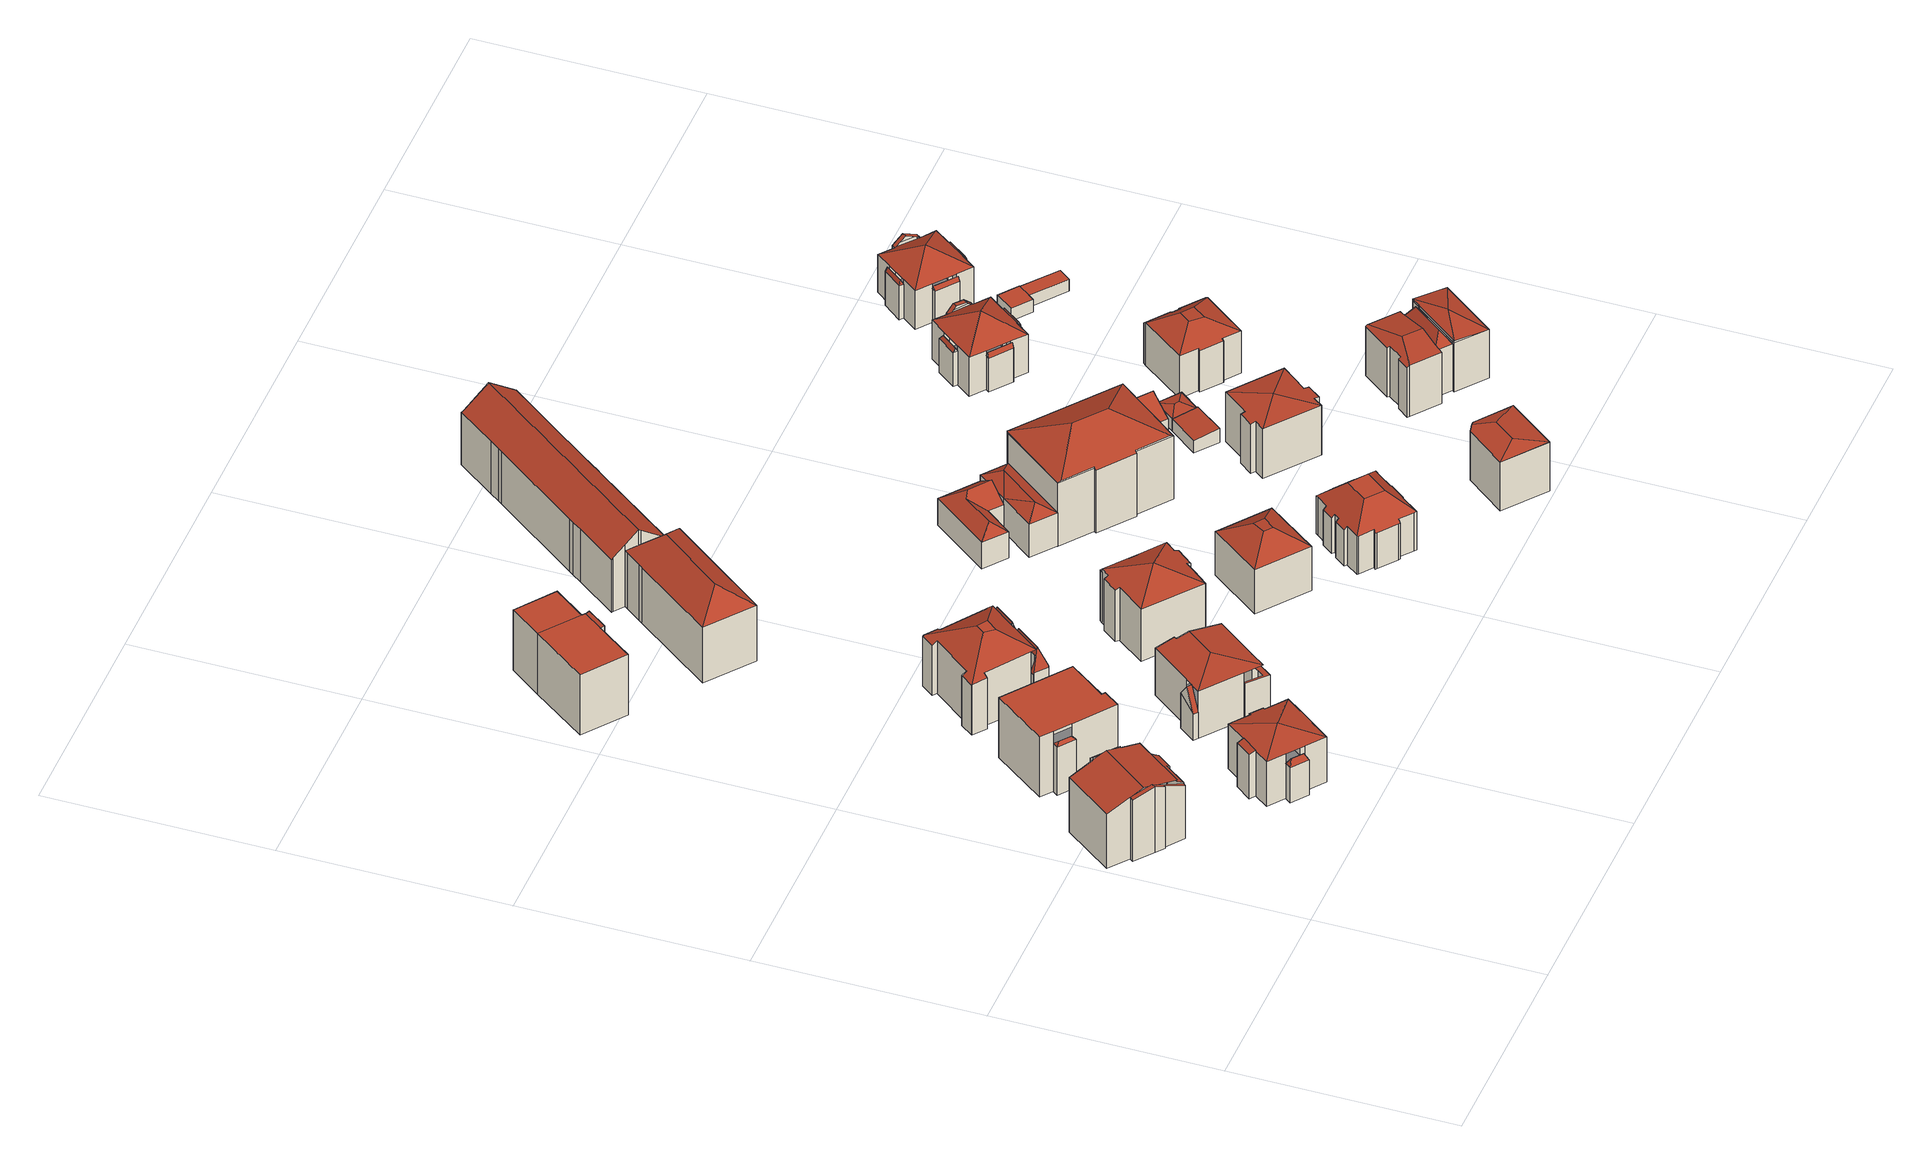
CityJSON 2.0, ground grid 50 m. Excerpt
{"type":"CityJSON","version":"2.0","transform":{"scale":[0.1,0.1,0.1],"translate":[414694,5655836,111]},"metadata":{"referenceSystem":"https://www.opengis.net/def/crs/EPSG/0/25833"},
"CityObjects":{
"building1":{"type":"Building","attributes":{"Gemeindeschluessel":14612000,"Geometrietyp2DReferenz":"3000","function":"31001_9998","roofType":"9999"},"children":["building1-1","building1-2","building1-3","building1-4"]},
"building1-1":{"type":"BuildingPart","attributes":{"Dachtyp_tdc":"tdcGableRoof","Dachneigung":19.05,"QualitaetDacherkennung":30,"Geometrietyp2DReferenz":"3000","measuredHeight":17.04,"roofType":"3100"},"parents":["building1"],"geometry":[{"type":"MultiSurface","lod":"2","boundaries":[[[0,1,2,3]],[[4,5,6,7]],[[5,8,9,6]],[[8,10,11,12,9]],[[13,14,15,16,17]],[[14,0,3,15]],[[18,19,20,21,22,10,8,5,4,23,24]],[[24,25,1,0,14,13,18]],[[3,2,26,7,6,9,12,27,28,29,16,15]]],"semantics":{"surfaces":[{"type":"WallSurface"},{"type":"RoofSurface"},{"type":"GroundSurface"}],"values":[0,0,0,0,0,0,1,1,2]}}]},
"building1-2":{"type":"BuildingPart","attributes":{"Dachtyp_tdc":"tdcPolyFlatRoof","Dachneigung":34.12,"QualitaetDacherkennung":27,"Geometrietyp2DReferenz":"3000","measuredHeight":16.52,"roofType":"2100"},"parents":["building1"],"geometry":[{"type":"MultiSurface","lod":"2","boundaries":[[[30,31,4,7,32]],[[33,2,1]],[[33,34,35,2]],[[34,30,32,35]],[[34,33,25,36,23,31,30]],[[32,7,26,2,35]]],"semantics":{"surfaces":[{"type":"WallSurface"},{"type":"RoofSurface"},{"type":"GroundSurface"}],"values":[0,0,0,0,1,2]}}]},
"building1-3":{"type":"BuildingPart","attributes":{"Dachtyp_tdc":"tdcGableRoof","Dachneigung":23.05,"QualitaetDacherkennung":12,"Geometrietyp2DReferenz":"3000","measuredHeight":16.82,"roofType":"3100"},"parents":["building1"],"geometry":[{"type":"MultiSurface","lod":"2","boundaries":[[[37,38,39,40]],[[38,41,42,39]],[[41,43,44,42]],[[43,45,46,44]],[[45,47,48,46]],[[47,17,16,48]],[[45,43,41,38,37,49,21,50]],[[50,19,51,17,47,45]],[[28,27,40,39,42,44,46,48,16,29]]],"semantics":{"surfaces":[{"type":"WallSurface"},{"type":"RoofSurface"},{"type":"GroundSurface"}],"values":[0,0,0,0,0,0,1,1,2]}}]},
"building1-4":{"type":"BuildingPart","attributes":{"Dachtyp_tdc":"tdcPolyFlatRoof","Dachneigung":31.4,"QualitaetDacherkennung":45,"Geometrietyp2DReferenz":"3000","measuredHeight":14.95,"roofType":"2100"},"parents":["building1"],"geometry":[{"type":"MultiSurface","lod":"2","boundaries":[[[11,52,53,12]],[[52,54,55,53]],[[54,56,57,55]],[[56,58,37,40,57]],[[58,56,54,52,11,59]],[[27,12,53,55,57,40]]],"semantics":{"surfaces":[{"type":"WallSurface"},{"type":"RoofSurface"},{"type":"GroundSurface"}],"values":[0,0,0,0,1,2]}}]},
"building2":{"type":"Building","attributes":{"Gemeindeschluessel":14612000,"Geometrietyp2DReferenz":"3000","function":"31001_9998","roofType":"9999"},"children":["building2-1","building2-2"]},
"building2-1":{"type":"BuildingPart","attributes":{"Dachtyp_tdc":"tdcPolyFlatRoof","Dachneigung":0,"QualitaetDacherkennung":61,"Geometrietyp2DReferenz":"3000","measuredHeight":15.56,"roofType":"1000"},"parents":["building2"],"geometry":[{"type":"MultiSurface","lod":"2","boundaries":[[[60,61,62,63]],[[61,64,65,62]],[[64,66,67,65]],[[66,68,69,67]],[[68,70,71,69]],[[70,72,73,71]],[[72,74,75,76,73]],[[74,72,70,68,66,64,61,60,77]],[[78,63,62,65,67,69,71,73,76]]],"semantics":{"surfaces":[{"type":"WallSurface"},{"type":"RoofSurface"},{"type":"GroundSurface"}],"values":[0,0,0,0,0,0,0,1,2]}}]},
"building2-2":{"type":"BuildingPart","attributes":{"Dachtyp_tdc":"tdcFreeFormRoof","Dachneigung":40.86,"QualitaetDacherkennung":21,"Geometrietyp2DReferenz":"3000","measuredHeight":13.04,"roofType":"5000"},"parents":["building2"],"geometry":[{"type":"MultiSurface","lod":"2","boundaries":[[[79,80,81,82]],[[80,83,63,81]],[[75,79,82,76]],[[83,80,84]],[[80,79,85,84]],[[79,75,85]],[[75,86,83,84,85]],[[82,81,63,78,76]]],"semantics":{"surfaces":[{"type":"WallSurface"},{"type":"RoofSurface"},{"type":"GroundSurface"}],"values":[0,0,0,1,1,1,1,2]}}]},
"building3":{"type":"Building","attributes":{"Gemeindeschluessel":14612000,"Geometrietyp2DReferenz":"3000","function":"31001_9998","roofType":"9999"},"children":["building3-1","building3-2","building3-3","building3-4"]},
"building3-1":{"type":"BuildingPart","attributes":{"Dachtyp_tdc":"tdcPolyFlatRoof","Dachneigung":21.81,"QualitaetDacherkennung":26,"Geometrietyp2DReferenz":"3000","measuredHeight":11.81,"roofType":"2100"},"parents":["building3"],"geometry":[{"type":"MultiSurface","lod":"2","boundaries":[[[87,88,89,90,91]],[[92,93,94,95,96]],[[93,87,91,94]],[[93,92,88,87]],[[91,90,95,94]]],"semantics":{"surfaces":[{"type":"WallSurface"},{"type":"RoofSurface"},{"type":"GroundSurface"}],"values":[0,0,0,1,2]}}]},
"building3-2":{"type":"BuildingPart","attributes":{"Dachtyp_tdc":"tdcFreeFormRoof","Dachneigung":51.92,"QualitaetDacherkennung":12,"Geometrietyp2DReferenz":"3000","measuredHeight":9.87,"roofType":"5000"},"parents":["building3"],"geometry":[{"type":"MultiSurface","lod":"2","boundaries":[[[97,98,99,100]],[[98,101,102,99]],[[101,103,104,102]],[[105,103,101]],[[106,105,101,98]],[[106,98,97]],[[105,106,97,103]],[[100,99,102,104]]],"semantics":{"surfaces":[{"type":"WallSurface"},{"type":"RoofSurface"},{"type":"GroundSurface"}],"values":[0,0,0,0,1,0,1,2]}}]},
"building3-3":{"type":"BuildingPart","attributes":{"Dachtyp_tdc":"tdcTentRoof","Dachneigung":14.56,"QualitaetDacherkennung":73,"Geometrietyp2DReferenz":"3000","measuredHeight":13.32,"roofType":"3500"},"parents":["building3"],"geometry":[{"type":"MultiSurface","lod":"2","boundaries":[[[89,107,108,90]],[[107,109,110,108]],[[109,111,112,110]],[[111,113,114,112]],[[113,115,116,114]],[[115,117,118,116]],[[117,119,100,118]],[[119,97,100]],[[120,104,103]],[[120,121,122,104]],[[121,123,124,125,122]],[[126,127,128]],[[126,129,130,127]],[[129,96,95,130]],[[117,115,113,111,109,107,131]],[[121,120,119,117,131]],[[129,126,123,121,131]],[[107,89,96,129,131]],[[90,108,110,112,114,116,118,100,104,122,125,127,130,95]]],"semantics":{"surfaces":[{"type":"WallSurface"},{"type":"RoofSurface"},{"type":"GroundSurface"}],"values":[0,0,0,0,0,0,0,0,0,0,0,0,0,0,1,1,1,1,2]}}]},
"building3-4":{"type":"BuildingPart","attributes":{"Dachtyp_tdc":"tdcFreeFormRoof","Dachneigung":61.23,"QualitaetDacherkennung":24,"Geometrietyp2DReferenz":"3000","measuredHeight":10.42,"roofType":"5000"},"parents":["building3"],"geometry":[{"type":"MultiSurface","lod":"2","boundaries":[[[132,133,134,135]],[[133,128,127,134]],[[124,132,135,125]],[[136,137,124,128]],[[136,128,133]],[[137,136,133,132]],[[137,132,124]],[[135,134,127,125]]],"semantics":{"surfaces":[{"type":"WallSurface"},{"type":"RoofSurface"},{"type":"GroundSurface"}],"values":[0,0,0,1,1,1,1,2]}}]},
"building4":{"type":"Building","attributes":{"Gemeindeschluessel":14612000,"Geometrietyp2DReferenz":"3000","function":"31001_9998","roofType":"9999"},"children":["building4-1","building4-2","building4-3"]},
"building4-1":{"type":"BuildingPart","attributes":{"Dachtyp_tdc":"tdcPolyFlatRoof","Dachneigung":0,"QualitaetDacherkennung":75,"Geometrietyp2DReferenz":"3000","measuredHeight":15.51,"roofType":"1000"},"parents":["building4"],"geometry":[{"type":"MultiSurface","lod":"2","boundaries":[[[138,139,140,141]],[[139,142,143,140]],[[138,141,144,145]],[[145,142,139,138]],[[141,140,143,144]]],"semantics":{"surfaces":[{"type":"WallSurface"},{"type":"RoofSurface"},{"type":"GroundSurface"}],"values":[0,0,0,1,2]}}]},
"building4-2":{"type":"BuildingPart","attributes":{"Dachtyp_tdc":"tdcPolyFlatRoof","Dachneigung":0,"QualitaetDacherkennung":67,"Geometrietyp2DReferenz":"3000","measuredHeight":15.5,"roofType":"1000"},"parents":["building4"],"geometry":[{"type":"MultiSurface","lod":"2","boundaries":[[[146,147,148,149,150]],[[147,151,152,148]],[[151,145,144,152]],[[142,153,154,155,143]],[[142,145,151,147,146,153]],[[155,149,148,152,144,143]]],"semantics":{"surfaces":[{"type":"WallSurface"},{"type":"RoofSurface"},{"type":"GroundSurface"}],"values":[0,0,0,0,1,2]}}]},
"building4-3":{"type":"BuildingPart","attributes":{"Dachtyp_tdc":"tdcPolyFlatRoof","Dachneigung":17.82,"QualitaetDacherkennung":36,"Geometrietyp2DReferenz":"3000","measuredHeight":15.72,"roofType":"2100"},"parents":["building4"],"geometry":[{"type":"MultiSurface","lod":"2","boundaries":[[[154,156,157,155]],[[156,158,159,157]],[[158,150,149,159]],[[150,158,156,154]],[[155,157,159,149]]],"semantics":{"surfaces":[{"type":"WallSurface"},{"type":"RoofSurface"},{"type":"GroundSurface"}],"values":[0,0,0,1,2]}}]},
"building5":{"type":"Building","attributes":{"Gemeindeschluessel":14612000,"Geometrietyp2DReferenz":"3000","function":"31001_9998","roofType":"9999"},"children":["building5-1","building5-2","building5-3"]},
"building5-1":{"type":"BuildingPart","attributes":{"Dachtyp_tdc":"tdcCutTentRoof","Dachneigung":31.15,"QualitaetDacherkennung":55,"Geometrietyp2DReferenz":"3000","measuredHeight":17.45,"roofType":"9999"},"parents":["building5"],"geometry":[{"type":"MultiSurface","lod":"2","boundaries":[[[160,161,162]],[[163,164,165,166,167,168]],[[169,170,171,172,173]],[[170,174,175,171]],[[174,176,177,175]],[[176,178,179,177]],[[178,180,181,179]],[[180,182,183,181]],[[182,184,185,183]],[[184,186,187,185]],[[186,188,189,187]],[[188,190,191,189]],[[190,192,193,191]],[[192,194,195,193]],[[194,160,162,195]],[[196,164,163,197,198,199]],[[176,174,170,169,196,199,200]],[[190,188,186,184,182,180,178,176,200,201]],[[197,160,194,192,190,201,198]],[[201,200,199,198]],[[162,202,167,166,203,172,171,175,177,179,181,183,185,187,189,191,193,195]]],"semantics":{"surfaces":[{"type":"WallSurface"},{"type":"RoofSurface"},{"type":"GroundSurface"}],"values":[0,0,0,0,0,0,0,0,0,0,0,0,0,0,0,1,1,1,1,1,2]}}]},
"building5-2":{"type":"BuildingPart","attributes":{"Dachtyp_tdc":"tdcFreeFormRoof","Dachneigung":70.31,"QualitaetDacherkennung":23,"Geometrietyp2DReferenz":"3000","measuredHeight":14.2,"roofType":"5000"},"parents":["building5"],"geometry":[{"type":"MultiSurface","lod":"2","boundaries":[[[165,204,205,166]],[[204,206,207,205]],[[206,208,209,207]],[[208,210,211,209]],[[210,212,213,211]],[[212,214,215,213]],[[214,216,217,215]],[[216,218,219,217]],[[218,220,221,219]],[[220,222,223,221]],[[222,173,172,223]],[[224,220,218,216,225]],[[216,214,212,210,208,206,204,226,225]],[[204,165,226]],[[165,224,225,226]],[[224,173,222,220]],[[203,166,205,207,209,211,213,215,217,219,221,223,172]]],"semantics":{"surfaces":[{"type":"WallSurface"},{"type":"RoofSurface"},{"type":"GroundSurface"}],"values":[0,0,0,0,0,0,0,0,0,0,0,1,1,1,1,1,2]}}]},
"building5-3":{"type":"BuildingPart","attributes":{"Dachtyp_tdc":"tdcFreeFormRoof","Dachneigung":71.08,"QualitaetDacherkennung":20,"Geometrietyp2DReferenz":"3000","measuredHeight":14.13,"roofType":"5000"},"parents":["building5"],"geometry":[{"type":"MultiSurface","lod":"2","boundaries":[[[227,228,229,230]],[[228,231,232,229]],[[231,233,234,232]],[[233,235,236,234]],[[235,237,238,236]],[[237,168,167,238]],[[161,239,240,162]],[[239,227,230,240]],[[237,235,233,231,228,241]],[[228,227,242,241]],[[242,168,237,241]],[[227,239,161,242]],[[230,229,232,234,236,238,167,202,162,240]]],"semantics":{"surfaces":[{"type":"WallSurface"},{"type":"RoofSurface"},{"type":"GroundSurface"}],"values":[0,0,0,0,0,0,0,0,1,1,1,1,2]}}]},
"building6":{"type":"Building","attributes":{"Gemeindeschluessel":14612000,"Geometrietyp2DReferenz":"3000","function":"31001_9998","roofType":"9999"},"children":["building6-1","building6-2","building6-3"]},
"building6-1":{"type":"BuildingPart","attributes":{"Dachtyp_tdc":"tdcGableRoof","Dachneigung":64.39,"QualitaetDacherkennung":9,"Geometrietyp2DReferenz":"3000","measuredHeight":12.09,"roofType":"3100"},"parents":["building6"],"geometry":[{"type":"MultiSurface","lod":"2","boundaries":[[[243,244,245,246]],[[244,247,248,245]],[[247,249,250,248]],[[247,244,251]],[[244,243,252,251]],[[249,247,251,252]],[[246,245,248,250]]],"semantics":{"surfaces":[{"type":"WallSurface"},{"type":"RoofSurface"},{"type":"GroundSurface"}],"values":[0,0,0,0,1,1,2]}}]},
"building6-2":{"type":"BuildingPart","attributes":{"Dachtyp_tdc":"tdcHipAndGableRoof","Dachneigung":10.05,"QualitaetDacherkennung":57,"Geometrietyp2DReferenz":"3000","measuredHeight":13.48,"roofType":"5000"},"parents":["building6"],"geometry":[{"type":"MultiSurface","lod":"2","boundaries":[[[253,254,255,256]],[[254,257,258,255]],[[257,259,260,258]],[[259,261,262,263,260]],[[264,265,243,246,266,267]],[[268,269,270,250,249]],[[269,253,256,270]],[[265,264,271,272]],[[271,261,259,257,272]],[[257,254,253,269,268,265,272]],[[256,255,258,260,263,273,266,246,250,270]]],"semantics":{"surfaces":[{"type":"WallSurface"},{"type":"RoofSurface"},{"type":"GroundSurface"}],"values":[0,0,0,0,0,0,0,1,1,1,2]}}]},
"building6-3":{"type":"BuildingPart","attributes":{"Dachtyp_tdc":"tdcPolyFlatRoof","Dachneigung":3.99,"QualitaetDacherkennung":36,"Geometrietyp2DReferenz":"3000","measuredHeight":9.72,"roofType":"2100"},"parents":["building6"],"geometry":[{"type":"MultiSurface","lod":"2","boundaries":[[[274,267,266,275]],[[262,276,277,263]],[[276,278,279,277]],[[278,274,275,279]],[[278,276,262,280,267,274]],[[275,266,273,263,277,279]]],"semantics":{"surfaces":[{"type":"WallSurface"},{"type":"RoofSurface"},{"type":"GroundSurface"}],"values":[0,0,0,0,1,2]}}]},
"building7":{"type":"Building","attributes":{"Dachtyp_tdc":"tdcFreeFormRoof","Gemeindeschluessel":14612000,"Dachneigung":36.58,"QualitaetDacherkennung":70,"Geometrietyp2DReferenz":"3000","measuredHeight":19.09,"function":"31001_9998","roofType":"5000"},"geometry":[{"type":"Solid","lod":"2","boundaries":[[[[281,282,283,284]],[[282,285,286,283]],[[285,287,288,286]],[[287,289,290,288]],[[289,291,292,290]],[[291,293,294,292]],[[293,295,296,294]],[[295,297,298,296]],[[295,299,297]],[[300,291,289,287,301]],[[293,300,301,299,295]],[[301,287,285,282,281,297,299]],[[293,291,300]],[[298,284,283,286,288,290,292,294,296]],[[297,281,284,298]]]],"semantics":{"surfaces":[{"type":"WallSurface"},{"type":"RoofSurface"},{"type":"GroundSurface"}],"values":[[0,0,0,0,0,0,0,0,1,1,1,1,0,2,0]]}}]},
"building8":{"type":"Building","attributes":{"Gemeindeschluessel":14612000,"Geometrietyp2DReferenz":"3000","function":"31001_9998","roofType":"9999"},"children":["building8-1","building8-2","building8-3"]},
"building8-1":{"type":"BuildingPart","attributes":{"Dachtyp_tdc":"tdcPolyFlatRoof","Dachneigung":0,"QualitaetDacherkennung":16,"Geometrietyp2DReferenz":"3000","measuredHeight":12.9,"roofType":"1000"},"parents":["building8"],"geometry":[{"type":"MultiSurface","lod":"2","boundaries":[[[302,303,304,305]],[[303,306,307,304]],[[308,302,305,309]],[[308,306,303,302]],[[305,304,307,309]]],"semantics":{"surfaces":[{"type":"WallSurface"},{"type":"RoofSurface"},{"type":"GroundSurface"}],"values":[0,0,0,1,2]}}]},
"building8-2":{"type":"BuildingPart","attributes":{"Dachtyp_tdc":"tdcFreeFormRoof","Dachneigung":64.53,"QualitaetDacherkennung":16,"Geometrietyp2DReferenz":"3000","measuredHeight":13.03,"roofType":"5000"},"parents":["building8"],"geometry":[{"type":"MultiSurface","lod":"2","boundaries":[[[310,311,312,313]],[[311,314,315,312]],[[314,316,317,315]],[[318,316,314]],[[319,318,314,311]],[[319,311,310]],[[318,319,310,316]],[[313,312,315,317]]],"semantics":{"surfaces":[{"type":"WallSurface"},{"type":"RoofSurface"},{"type":"GroundSurface"}],"values":[0,0,0,1,1,1,1,2]}}]},
"building8-3":{"type":"BuildingPart","attributes":{"Dachtyp_tdc":"tdcTentRoof","Dachneigung":23.56,"QualitaetDacherkennung":52,"Geometrietyp2DReferenz":"3000","measuredHeight":16.86,"roofType":"3500"},"parents":["building8"],"geometry":[{"type":"MultiSurface","lod":"2","boundaries":[[[320,321,322,323]],[[321,324,325,322]],[[324,326,327,325]],[[326,328,329,327]],[[328,330,331,329]],[[330,332,333,331]],[[332,334,335,333]],[[334,336,337,335]],[[336,338,308,309,337]],[[339,340,310,313,307,306]],[[341,342,343,317,316]],[[342,344,345,343]],[[344,320,323,345]],[[328,326,346]],[[338,336,334,332,330,328,346]],[[341,340,339,338,346]],[[326,324,321,320,344,342,341,346]],[[323,322,325,327,329,331,333,335,337,309,307,313,317,343,345]]],"semantics":{"surfaces":[{"type":"WallSurface"},{"type":"RoofSurface"},{"type":"GroundSurface"}],"values":[0,0,0,0,0,0,0,0,0,0,0,0,0,1,1,1,1,2]}}]},
"building9":{"type":"Building","attributes":{"Dachtyp_tdc":"tdcCutTentRoof","Gemeindeschluessel":14612000,"Dachneigung":32.19,"QualitaetDacherkennung":77,"Geometrietyp2DReferenz":"3000","measuredHeight":14.81,"function":"31001_9998","roofType":"9999"},"geometry":[{"type":"Solid","lod":"2","boundaries":[[[[347,348,349,350]],[[348,351,352,349]],[[351,353,354,352]],[[353,347,350,354]],[[348,347,355,356]],[[351,348,356,357]],[[353,351,357,358]],[[347,353,358,355]],[[358,357,356,355]],[[350,349,352,354]]]],"semantics":{"surfaces":[{"type":"WallSurface"},{"type":"RoofSurface"},{"type":"GroundSurface"}],"values":[[0,0,0,0,1,1,1,1,1,2]]}}]},
"building10":{"type":"Building","attributes":{"Dachtyp_tdc":"tdcGableRoof","Gemeindeschluessel":14612000,"Dachneigung":36.87,"QualitaetDacherkennung":72,"Geometrietyp2DReferenz":"3000","measuredHeight":18.23,"function":"31001_9998","roofType":"3100"},"geometry":[{"type":"Solid","lod":"2","boundaries":[[[[359,360,361,362]],[[360,363,364,361]],[[363,365,366,364]],[[365,367,292,366]],[[367,368,290,292]],[[368,369,370,290]],[[369,371,288,370]],[[371,372,373,288]],[[372,374,375,373]],[[374,376,377,375]],[[376,378,379,377]],[[378,380,381,379]],[[380,382,383,381]],[[382,384,385,383]],[[384,386,387,385]],[[386,388,389,387]],[[388,390,391,389]],[[390,392,393,391]],[[392,394,395,393]],[[394,396,397,395]],[[396,398,399,397]],[[398,359,362,399]],[[394,392,390,388,386,384,382,380,378,376,374,372,371,369]],[[369,368,367,365,363,360,359,398,396,394]],[[362,361,364,366,292,290,370,288,373,375,377,379,381,383,385,387,389,391,393,395,397,399]]]],"semantics":{"surfaces":[{"type":"WallSurface"},{"type":"RoofSurface"},{"type":"GroundSurface"}],"values":[[0,0,0,0,0,0,0,0,0,0,0,0,0,0,0,0,0,0,0,0,0,0,1,1,2]]}}]},
"building11":{"type":"Building","attributes":{"Dachtyp_tdc":"tdcFreeFormRoof","Gemeindeschluessel":14612000,"Dachneigung":37.02,"QualitaetDacherkennung":26,"Geometrietyp2DReferenz":"3000","measuredHeight":10.12,"function":"31001_9998","roofType":"5000"},"geometry":[{"type":"Solid","lod":"2","boundaries":[[[[400,401,402,403]],[[401,404,405,402]],[[404,406,407,405]],[[406,408,409,407]],[[408,410,411,409]],[[410,400,403,411]],[[412,413,414,410,408]],[[412,408,406]],[[413,412,406,404]],[[415,414,413,404,401]],[[415,401,400]],[[414,415,400,410]],[[403,402,405,407,409,411]]]],"semantics":{"surfaces":[{"type":"WallSurface"},{"type":"RoofSurface"},{"type":"GroundSurface"}],"values":[[0,0,0,0,0,0,1,1,1,1,0,1,2]]}}]},
"building12":{"type":"Building","attributes":{"Dachtyp_tdc":"tdcFreeFormRoof","Gemeindeschluessel":14612000,"Dachneigung":30.52,"QualitaetDacherkennung":4,"Geometrietyp2DReferenz":"3000","measuredHeight":10.48,"function":"31001_9998","roofType":"5000"},"geometry":[{"type":"Solid","lod":"2","boundaries":[[[[416,417,418,419]],[[417,420,421,418]],[[420,422,423,421]],[[422,424,425,423]],[[424,416,419,425]],[[422,426,424]],[[422,427,426]],[[427,422,420]],[[427,420,417]],[[426,427,417,416]],[[426,416,424]],[[419,418,421,423,425]]]],"semantics":{"surfaces":[{"type":"WallSurface"},{"type":"RoofSurface"},{"type":"GroundSurface"}],"values":[[0,0,0,0,0,1,1,1,1,1,1,2]]}}]},
"building13":{"type":"Building","attributes":{"Dachtyp_tdc":"tdcCutTentRoof","Gemeindeschluessel":14612000,"Dachneigung":44.43,"QualitaetDacherkennung":68,"Geometrietyp2DReferenz":"3000","measuredHeight":14.23,"function":"31001_9998","roofType":"9999"},"geometry":[{"type":"Solid","lod":"2","boundaries":[[[[428,429,430,431]],[[429,432,433,430]],[[432,434,435,433]],[[434,436,437,435]],[[436,438,439,437]],[[438,440,441,439]],[[440,442,443,441]],[[442,444,445,443]],[[444,446,447,445]],[[446,448,449,447]],[[448,450,451,449]],[[450,452,453,451]],[[452,454,455,453]],[[454,456,457,455]],[[456,458,459,457]],[[458,460,461,459]],[[460,462,463,461]],[[462,464,465,463]],[[464,466,467,465]],[[466,468,469,467]],[[468,470,471,469]],[[470,472,473,471]],[[472,474,475,473]],[[474,476,477,475]],[[476,478,479,477]],[[478,480,481,479]],[[480,482,483,481]],[[482,484,485,483]],[[484,486,487,485]],[[486,428,431,487]],[[444,442,440,438,436,434,432,488,489]],[[462,460,458,456,454,452,450,448,446,444,489,490]],[[482,480,478,476,474,472,470,468,466,464,462,490,491]],[[432,429,428,486,484,482,491,488]],[[491,490,489,488]],[[431,430,433,435,437,439,441,443,445,447,449,451,453,455,457,459,461,463,465,467,469,471,473,475,477,479,481,483,485,487]]]],"semantics":{"surfaces":[{"type":"WallSurface"},{"type":"RoofSurface"},{"type":"GroundSurface"}],"values":[[0,0,0,0,0,0,0,0,0,0,0,0,0,0,0,0,0,0,0,0,0,0,0,0,0,0,0,0,0,0,1,1,1,1,1,2]]}}]},
"building14":{"type":"Building","attributes":{"Dachtyp_tdc":"tdcFreeFormRoof","Gemeindeschluessel":14612000,"Dachneigung":25.68,"QualitaetDacherkennung":62,"Geometrietyp2DReferenz":"3000","measuredHeight":21.05,"function":"31001_9998","roofType":"5000"},"geometry":[{"type":"Solid","lod":"2","boundaries":[[[[492,493,494,495]],[[493,496,497,494]],[[496,498,499,497]],[[498,500,501,499]],[[500,502,503,501]],[[502,504,505,503]],[[504,506,507,505]],[[506,508,509,507]],[[508,492,495,509]],[[510,511,512,513]],[[514,515,516,517,518]],[[511,514,518,512]],[[517,519,498,496,520,513,512,518]],[[492,510,513,520,493]],[[493,520,496]],[[498,519,500]],[[500,519,517,516,502]],[[502,516,515,504]],[[504,515,514,506]],[[508,511,510,492]],[[506,514,511,508]],[[495,494,497,499,501,503,505,507,509]]]],"semantics":{"surfaces":[{"type":"WallSurface"},{"type":"RoofSurface"},{"type":"GroundSurface"}],"values":[[0,0,0,0,0,0,0,0,0,1,1,1,1,0,0,0,0,0,0,0,0,2]]}}]},
"building15":{"type":"Building","attributes":{"Dachtyp_tdc":"tdcFreeFormRoof","Gemeindeschluessel":14612000,"Dachneigung":10.4,"QualitaetDacherkennung":67,"Geometrietyp2DReferenz":"3000","measuredHeight":13.72,"function":"31001_9998","roofType":"5000"},"geometry":[{"type":"Solid","lod":"2","boundaries":[[[[521,522,523,524,525,526,527]],[[528,529,522,521]],[[529,530,523,522]],[[530,531,524,523]],[[531,532,525,524]],[[532,533,526,525]],[[533,534,527,526]],[[534,528,521,527]],[[535,536,534]],[[537,529,538,539]],[[537,539,536,535,540,541]],[[538,528,534,536,539]],[[530,537,541,531]],[[531,541,540,532]],[[532,540,535,533]],[[529,537,530]],[[533,535,534]],[[528,538,529]]]],"semantics":{"surfaces":[{"type":"GroundSurface"},{"type":"WallSurface"},{"type":"RoofSurface"}],"values":[[0,1,1,1,1,1,1,1,2,2,2,2,1,1,1,1,1,1]]}}]},
"building16":{"type":"Building","attributes":{"Dachtyp_tdc":"tdcTentRoof","Gemeindeschluessel":14612000,"Dachneigung":10.09,"QualitaetDacherkennung":65,"Geometrietyp2DReferenz":"3000","measuredHeight":13.99,"function":"31001_9998","roofType":"3500"},"geometry":[{"type":"Solid","lod":"2","boundaries":[[[[542,543,544,545]],[[543,546,547,544]],[[546,548,549,547]],[[548,550,551,549]],[[550,552,553,551]],[[552,554,555,553]],[[554,556,557,555]],[[556,558,559,557]],[[558,560,561,559]],[[560,562,563,561]],[[562,564,565,563]],[[564,542,545,565]],[[550,548,546,543,542,564,566]],[[552,550,566]],[[562,560,558,556,554,552,566]],[[564,562,566]],[[545,544,547,549,551,553,555,557,559,561,563,565]]]],"semantics":{"surfaces":[{"type":"WallSurface"},{"type":"RoofSurface"},{"type":"GroundSurface"}],"values":[[0,0,0,0,0,0,0,0,0,0,0,0,1,1,1,1,2]]}}]},
"building17":{"type":"Building","attributes":{"Dachtyp_tdc":"tdcPolyFlatRoof","Gemeindeschluessel":14612000,"Dachneigung":4.02,"QualitaetDacherkennung":69,"Geometrietyp2DReferenz":"3000","measuredHeight":3.57,"function":"31001_9998","roofType":"2100"},"geometry":[{"type":"Solid","lod":"2","boundaries":[[[[567,568,569,570]],[[568,571,572,569]],[[571,573,574,572]],[[573,567,570,574]],[[573,571,568,567]],[[570,569,572,574]]]],"semantics":{"surfaces":[{"type":"WallSurface"},{"type":"RoofSurface"},{"type":"GroundSurface"}],"values":[[0,0,0,0,1,2]]}}]},
"building18":{"type":"Building","attributes":{"Dachtyp_tdc":"tdcGableRoof","Gemeindeschluessel":14612000,"Dachneigung":32.15,"QualitaetDacherkennung":17,"Geometrietyp2DReferenz":"3000","measuredHeight":6.4,"function":"31001_9998","roofType":"3100"},"geometry":[{"type":"Solid","lod":"2","boundaries":[[[[575,576,577,578]],[[576,579,580,577]],[[579,581,582,580]],[[581,575,578,582]],[[579,576,583]],[[575,581,584]],[[576,575,584,583]],[[581,579,583,584]],[[578,577,580,582]]]],"semantics":{"surfaces":[{"type":"WallSurface"},{"type":"RoofSurface"},{"type":"GroundSurface"}],"values":[[0,0,0,0,0,0,1,1,2]]}}]},
"building19":{"type":"Building","attributes":{"Dachtyp_tdc":"tdcFreeFormRoof","Gemeindeschluessel":14612000,"Dachneigung":13.02,"QualitaetDacherkennung":80,"Geometrietyp2DReferenz":"3000","measuredHeight":3.75,"function":"31001_9998","roofType":"5000"},"geometry":[{"type":"Solid","lod":"2","boundaries":[[[[567,585,586,570]],[[585,587,588,586]],[[587,589,569,588]],[[589,567,570,569]],[[590,589,587]],[[591,590,587,585]],[[591,585,567]],[[590,591,567,589]],[[570,586,588,569]]]],"semantics":{"surfaces":[{"type":"WallSurface"},{"type":"RoofSurface"},{"type":"GroundSurface"}],"values":[[0,0,0,0,1,1,1,1,2]]}}]},
"building20":{"type":"Building","attributes":{"Gemeindeschluessel":14612000,"Geometrietyp2DReferenz":"3000","function":"31001_9998","roofType":"9999"},"children":["building20-1","building20-2","building20-3","building20-4","building20-5"]},
"building20-1":{"type":"BuildingPart","attributes":{"Dachtyp_tdc":"tdcTentRoof","Dachneigung":29.72,"QualitaetDacherkennung":59,"Geometrietyp2DReferenz":"3000","measuredHeight":14,"roofType":"3500"},"parents":["building20"],"geometry":[{"type":"MultiSurface","lod":"2","boundaries":[[[592,593,594,595]],[[593,596,594]],[[597,598,599,600,601]],[[598,602,603,604,599]],[[605,606,607]],[[605,608,609,606]],[[608,610,611,612,609]],[[613,614,615,616,617]],[[614,618,619,620,615]],[[621,592,595,622,623]],[[598,597,593,592,624]],[[608,605,625,626,602,598,624]],[[614,613,610,608,624]],[[592,621,618,614,624]],[[595,594,600,599,604,606,609,612,616,615,620,622]]],"semantics":{"surfaces":[{"type":"WallSurface"},{"type":"RoofSurface"},{"type":"GroundSurface"}],"values":[0,0,0,0,0,0,0,0,0,0,1,1,1,1,2]}}]},
"building20-2":{"type":"BuildingPart","attributes":{"Dachtyp_tdc":"tdcFreeFormRoof","Dachneigung":66.16,"QualitaetDacherkennung":13,"Geometrietyp2DReferenz":"3000","measuredHeight":9.81,"roofType":"5000"},"parents":["building20"],"geometry":[{"type":"MultiSurface","lod":"2","boundaries":[[[627,623,628]],[[629,627,628,630]],[[629,630,619]],[[627,629,619,623]],[[620,631,632,622]],[[619,630,631,620]],[[630,628,632,631]],[[628,623,622,632]]],"semantics":{"surfaces":[{"type":"WallSurface"},{"type":"RoofSurface"},{"type":"GroundSurface"}],"values":[0,1,0,1,2,0,0,0]}}]},
"building20-3":{"type":"BuildingPart","attributes":{"Dachtyp_tdc":"tdcFreeFormRoof","Dachneigung":61.35,"QualitaetDacherkennung":18,"Geometrietyp2DReferenz":"3000","measuredHeight":9.6,"roofType":"5000"},"parents":["building20"],"geometry":[{"type":"MultiSurface","lod":"2","boundaries":[[[596,633,634,594]],[[633,635,636,634]],[[635,601,600,636]],[[637,601,635]],[[638,637,635,633]],[[638,633,596]],[[637,638,596,601]],[[594,634,636,600]]],"semantics":{"surfaces":[{"type":"WallSurface"},{"type":"RoofSurface"},{"type":"GroundSurface"}],"values":[0,0,0,1,1,0,1,2]}}]},
"building20-4":{"type":"BuildingPart","attributes":{"Dachtyp_tdc":"tdcCutGableRoof","Dachneigung":2.94,"QualitaetDacherkennung":41,"Geometrietyp2DReferenz":"3000","measuredHeight":11.06,"roofType":"9999"},"parents":["building20"],"geometry":[{"type":"MultiSurface","lod":"2","boundaries":[[[603,639,640,604]],[[639,641,642,640]],[[641,607,606,642]],[[639,603,626,643,644]],[[641,639,644,645]],[[607,641,645,646,625]],[[645,644,643,646]],[[604,640,642,606]]],"semantics":{"surfaces":[{"type":"WallSurface"},{"type":"RoofSurface"},{"type":"GroundSurface"}],"values":[0,0,0,1,0,1,1,2]}}]},
"building20-5":{"type":"BuildingPart","attributes":{"Dachtyp_tdc":"tdcFreeFormRoof","Dachneigung":64.82,"QualitaetDacherkennung":13,"Geometrietyp2DReferenz":"3000","measuredHeight":9.73,"roofType":"5000"},"parents":["building20"],"geometry":[{"type":"MultiSurface","lod":"2","boundaries":[[[611,647,648,612]],[[647,649,650,648]],[[649,617,616,650]],[[651,617,649]],[[652,651,649,647]],[[652,647,611]],[[651,652,611,617]],[[612,648,650,616]]],"semantics":{"surfaces":[{"type":"WallSurface"},{"type":"RoofSurface"},{"type":"GroundSurface"}],"values":[0,0,0,0,1,0,1,2]}}]},
"building21":{"type":"Building","attributes":{"Gemeindeschluessel":14612000,"Geometrietyp2DReferenz":"3000","function":"31001_9998","roofType":"9999"},"children":["building21-1","building21-2","building21-3"]},
"building21-1":{"type":"BuildingPart","attributes":{"Dachtyp_tdc":"tdcHipAndGableRoof","Dachneigung":10.72,"QualitaetDacherkennung":25,"Geometrietyp2DReferenz":"3000","measuredHeight":14.39,"roofType":"5000"},"parents":["building21"],"geometry":[{"type":"MultiSurface","lod":"2","boundaries":[[[653,654,655,656,657,658,659,660,661,662]],[[661,663,664,665,662]],[[665,666,667,653,662]],[[668,669,670,671,672,673,674,675,676,677,678,679,680,681]],[[664,663,670,669,682]],[[663,661,671,670]],[[661,660,672,671]],[[660,659,673,672]],[[659,658,674,673]],[[658,657,675,674]],[[657,656,676,675]],[[656,655,677,676]],[[655,654,678,677]],[[654,653,679,678]],[[653,667,680,679]],[[667,666,683,681,680]]],"semantics":{"surfaces":[{"type":"RoofSurface"},{"type":"GroundSurface"},{"type":"WallSurface"}],"values":[0,0,0,1,2,2,2,2,2,2,2,2,2,2,2,2]}}]},
"building21-2":{"type":"BuildingPart","attributes":{"Dachtyp_tdc":"tdcFreeFormRoof","Dachneigung":58.5,"QualitaetDacherkennung":16,"Geometrietyp2DReferenz":"3000","measuredHeight":15.19,"roofType":"5000"},"parents":["building21"],"geometry":[{"type":"MultiSurface","lod":"2","boundaries":[[[683,684,685,681]],[[686,682,669,687]],[[688,684,683]],[[689,688,683,690,682]],[[689,682,686]],[[688,689,686,684]],[[669,668,681,685,687]]],"semantics":{"surfaces":[{"type":"WallSurface"},{"type":"RoofSurface"},{"type":"GroundSurface"}],"values":[0,0,1,1,1,1,2]}}]},
"building21-3":{"type":"BuildingPart","attributes":{"Dachtyp_tdc":"tdcTentRoof","Dachneigung":21.59,"QualitaetDacherkennung":29,"Geometrietyp2DReferenz":"3000","measuredHeight":14.55,"roofType":"3500"},"parents":["building21"],"geometry":[{"type":"MultiSurface","lod":"2","boundaries":[[[691,692,693,685,684]],[[692,694,695,693]],[[694,696,697,695]],[[696,698,699,697]],[[698,700,701,699]],[[700,702,703,701]],[[702,704,705,703]],[[704,706,686,687,705]],[[707,708,709,710,711,712]],[[696,710,709]],[[702,700,698,696,709]],[[708,702,709]],[[691,712,711,692]],[[706,707,712,691]],[[692,711,710,694]],[[694,710,696]],[[704,708,707,706]],[[702,708,704]],[[687,685,693,695,697,699,701,703,705]]],"semantics":{"surfaces":[{"type":"WallSurface"},{"type":"RoofSurface"},{"type":"GroundSurface"}],"values":[0,0,0,0,0,0,0,0,1,1,1,1,0,0,0,0,0,0,2]}}]},
"building22":{"type":"Building","attributes":{"Dachtyp_tdc":"tdcCutTentRoof","Gemeindeschluessel":14612000,"Dachneigung":24.34,"QualitaetDacherkennung":56,"Geometrietyp2DReferenz":"3000","measuredHeight":13.39,"function":"31001_9998","roofType":"9999"},"geometry":[{"type":"Solid","lod":"2","boundaries":[[[[713,714,715,716]],[[714,717,718,715]],[[717,719,720,718]],[[719,721,722,720]],[[721,723,724,722]],[[723,725,726,724]],[[725,727,728,726]],[[727,729,730,728]],[[729,731,732,730]],[[731,733,734,732]],[[733,735,736,734]],[[735,737,738,736]],[[737,739,740,738]],[[739,713,716,740]],[[723,721,741,742]],[[733,731,729,727,725,723,742,743]],[[735,733,743,744]],[[721,719,717,714,713,739,737,735,744,741]],[[744,743,742,741]],[[716,715,718,720,722,724,726,728,730,732,734,736,738,740]]]],"semantics":{"surfaces":[{"type":"WallSurface"},{"type":"RoofSurface"},{"type":"GroundSurface"}],"values":[[0,0,0,0,0,0,0,0,0,0,0,0,0,0,1,1,1,1,1,2]]}}]},
"building23":{"type":"Building","attributes":{"Gemeindeschluessel":14612000,"Geometrietyp2DReferenz":"3000","function":"31001_9998","roofType":"9999"},"children":["building23-1","building23-2","building23-3","building23-4","building23-5"]},
"building23-1":{"type":"BuildingPart","attributes":{"Dachtyp_tdc":"tdcFreeFormRoof","Dachneigung":61.44,"QualitaetDacherkennung":15,"Geometrietyp2DReferenz":"3000","measuredHeight":9.57,"roofType":"5000"},"parents":["building23"],"geometry":[{"type":"MultiSurface","lod":"2","boundaries":[[[745,746,747,748]],[[746,749,750,747]],[[749,751,752,750]],[[753,751,749]],[[754,753,749,746]],[[754,746,745]],[[753,754,745,751]],[[748,747,750,752]]],"semantics":{"surfaces":[{"type":"WallSurface"},{"type":"RoofSurface"},{"type":"GroundSurface"}],"values":[0,0,0,0,1,0,1,2]}}]},
"building23-2":{"type":"BuildingPart","attributes":{"Dachtyp_tdc":"tdcTentRoof","Dachneigung":31.2,"QualitaetDacherkennung":56,"Geometrietyp2DReferenz":"3000","measuredHeight":13.93,"roofType":"3500"},"parents":["building23"],"geometry":[{"type":"MultiSurface","lod":"2","boundaries":[[[755,752,751]],[[755,756,757,752]],[[756,758,759,757]],[[758,760,759]],[[761,762,763,764,765]],[[762,766,767,763]],[[766,768,767]],[[769,770,771]],[[769,772,773,770]],[[772,774,775,773]],[[774,776,775]],[[777,778,779,780,781]],[[778,782,748,779]],[[782,745,748]],[[762,761,758,756,783]],[[772,769,766,762,783]],[[778,777,784,774,772,783]],[[756,755,782,778,783]],[[752,757,759,764,763,767,770,773,775,780,779,748]]],"semantics":{"surfaces":[{"type":"WallSurface"},{"type":"RoofSurface"},{"type":"GroundSurface"}],"values":[0,0,0,0,0,0,0,0,0,0,0,0,0,0,1,1,1,1,2]}}]},
"building23-3":{"type":"BuildingPart","attributes":{"Dachtyp_tdc":"tdcFreeFormRoof","Dachneigung":65.45,"QualitaetDacherkennung":16,"Geometrietyp2DReferenz":"3000","measuredHeight":9.72,"roofType":"5000"},"parents":["building23"],"geometry":[{"type":"MultiSurface","lod":"2","boundaries":[[[768,785,786,767]],[[785,787,788,786]],[[787,771,770,788]],[[789,771,787]],[[790,789,787,785]],[[790,785,768]],[[789,790,768,771]],[[767,786,788,770]]],"semantics":{"surfaces":[{"type":"WallSurface"},{"type":"RoofSurface"},{"type":"GroundSurface"}],"values":[0,0,0,0,1,1,1,2]}}]},
"building23-4":{"type":"BuildingPart","attributes":{"Dachtyp_tdc":"tdcGableRoof","Dachneigung":27.04,"QualitaetDacherkennung":39,"Geometrietyp2DReferenz":"3000","measuredHeight":11.48,"roofType":"3100"},"parents":["building23"],"geometry":[{"type":"MultiSurface","lod":"2","boundaries":[[[776,791,792,775]],[[791,793,794,792]],[[793,781,780,794]],[[791,776,784,795,796]],[[797,798,796,795]],[[793,798,797,777,781]],[[791,796,798,793]],[[792,794,780,775]]],"semantics":{"surfaces":[{"type":"WallSurface"},{"type":"RoofSurface"},{"type":"GroundSurface"}],"values":[0,0,0,1,1,0,0,2]}}]},
"building23-5":{"type":"BuildingPart","attributes":{"Dachtyp_tdc":"tdcFreeFormRoof","Dachneigung":61.42,"QualitaetDacherkennung":13,"Geometrietyp2DReferenz":"3000","measuredHeight":9.64,"roofType":"5000"},"parents":["building23"],"geometry":[{"type":"MultiSurface","lod":"2","boundaries":[[[760,799,800,759]],[[799,801,802,800]],[[801,765,764,802]],[[803,801,799,804]],[[804,760,765,803]],[[801,803,765]],[[760,804,799]],[[800,802,764,759]]],"semantics":{"surfaces":[{"type":"WallSurface"},{"type":"RoofSurface"},{"type":"GroundSurface"}],"values":[0,0,0,1,1,0,0,2]}}]},
"building24":{"type":"Building","attributes":{"Gemeindeschluessel":14612000,"Geometrietyp2DReferenz":"3000","function":"31001_9998","roofType":"9999"},"children":["building24-1","building24-2"]},
"building24-1":{"type":"BuildingPart","attributes":{"Dachtyp_tdc":"tdcPolyFlatRoof","Dachneigung":0,"QualitaetDacherkennung":8,"Geometrietyp2DReferenz":"3000","measuredHeight":3.15,"roofType":"1000"},"parents":["building24"],"geometry":[{"type":"MultiSurface","lod":"2","boundaries":[[[805,806,807]],[[805,808,809,806]],[[808,810,811,809]],[[810,812,813,811]],[[812,814,815,816,813]],[[812,810,808,805,814]],[[816,806,809,811,813]]],"semantics":{"surfaces":[{"type":"WallSurface"},{"type":"RoofSurface"},{"type":"GroundSurface"}],"values":[0,0,0,0,0,1,2]}}]},
"building24-2":{"type":"BuildingPart","attributes":{"Dachtyp_tdc":"tdcPolyFlatRoof","Dachneigung":0,"QualitaetDacherkennung":0,"Geometrietyp2DReferenz":"3000","measuredHeight":3,"roofType":"9999"},"parents":["building24"],"geometry":[{"type":"MultiSurface","lod":"2","boundaries":[[[807,817,818,815]],[[815,818,819,816]],[[818,817,820,819]],[[817,807,806,820]],[[816,819,820,806]],[[816,806,807,815]]],"semantics":{"surfaces":[{"type":"RoofSurface"},{"type":"WallSurface"},{"type":"GroundSurface"},{"type":"ClosureSurface","isClosure":"1","QuelleClosure":"LoD1Solid"}],"values":[0,1,1,1,2,3]}}]}
},
"vertices":[
[88,542,149],[133,508,168],[133,508,9],[88,542,9],[184,469,172],[184,468,172],[184,468,9],[184,469,9],[221,441,162],[221,441,9],[200,414,162],[200,414,159],[200,414,9],[50,399,168],[6,433,149],[6,433,9],[50,399,9],[50,399,167],[76,380,179],[87,371,176],[92,368,175],[100,361,172],[139,332,162],[177,474,174],[158,488,179],[146,497,174],[158,488,9],[139,332,9],[92,368,9],[76,380,9],
[190,476,167],[184,469,174],[190,476,9],[133,508,174],[139,516,167],[139,516,9],[158,488,174],
[151,323,146],[147,318,146],[147,318,9],[151,323,9],[107,348,167],[107,348,9],[105,345,167],[105,345,9],[86,360,177],[86,360,9],[44,392,167],[44,392,9],[139,332,152],[92,368,177],[76,380,173],
[218,400,145],[218,400,9],[194,368,144],[194,368,9],[188,372,149],[188,372,9],[151,323,149],[139,332,158],
[180,609,177],[155,628,177],[155,628,22],[180,609,22],[242,746,177],[242,746,22],[383,641,177],[383,641,22],[321,558,177],[321,558,22],[328,553,177],[328,553,22],[302,517,177],[302,517,22],[215,581,177],[215,581,146],[215,581,22],[216,582,177],[216,582,22],
[207,570,146],[171,597,146],[171,597,22],[207,570,22],[180,609,146],[182,598,152],[205,580,152],[216,582,145],
[340,279,116],[352,270,122],[352,270,119],[352,270,4],[340,279,4],[324,234,122],[312,244,116],[312,244,4],[324,234,4],[324,234,119],
[473,195,94],[484,186,94],[484,186,4],[473,195,4],[458,151,94],[458,151,4],[446,160,94],[446,160,4],[452,155,103],[478,190,103],
[386,315,119],[386,315,4],[428,283,119],[428,283,4],[431,287,118],[431,287,4],[457,267,118],[457,267,4],[454,263,119],[454,263,4],[499,229,119],[499,229,4],[473,195,119],[446,160,119],[414,117,119],[414,117,4],[373,148,119],[373,148,94],[373,148,4],[337,176,119],[337,176,4],[337,176,94],[301,203,119],[301,203,4],[400,216,138],
[364,136,94],[328,163,94],[328,163,4],[364,136,4],[339,165,109],[362,147,109],
[182,1748,165],[266,1686,165],[266,1686,10],[182,1748,10],[213,1615,165],[213,1615,10],[129,1678,10],[129,1678,165],
[188,1566,165],[129,1486,165],[129,1486,10],[188,1566,10],[188,1566,164],[38,1554,165],[38,1554,10],[220,1610,165],[220,1610,164],[220,1610,10],
[228,1604,167],[228,1604,10],[195,1560,167],[195,1560,10],
[506,867,166],[506,867,108],[506,867,24],[477,807,166],[468,796,166],[468,796,148],[468,796,24],[477,807,24],[477,807,147],[409,739,166],[322,806,161],[322,806,24],[409,739,24],[409,739,113],[316,797,155],[316,797,24],[288,819,153],[288,819,24],[287,819,152],[287,819,24],[309,848,152],[309,848,24],[318,841,159],[318,841,24],[385,928,159],[385,928,24],[375,935,152],[375,935,24],[397,963,152],[397,963,24],[399,961,154],[399,961,24],[425,941,155],[425,941,24],[419,934,160],[419,934,24],[419,732,166],[517,859,166],[435,840,198],[415,814,198],[395,835,199],[410,854,199],[517,859,24],[419,732,24],
[478,788,148],[478,788,24],[491,779,105],[491,779,24],[489,777,105],[489,777,24],[477,786,148],[477,786,24],[444,744,148],[444,744,24],[452,738,121],[452,738,24],[431,710,121],[431,710,24],[430,709,118],[430,709,24],[404,730,118],[404,730,24],[402,731,113],[402,731,24],[419,732,148],[428,733,166],[469,787,166],
[515,872,119],[540,853,119],[540,853,24],[515,872,24],[519,825,119],[519,825,24],[511,831,147],[511,831,24],[489,802,147],[489,802,24],[483,805,166],[483,805,24],[512,875,108],[512,875,24],[518,850,165],[517,859,147],
[444,399,79],[435,406,79],[435,406,12],[444,399,12],[463,443,102],[463,443,12],[473,435,102],[473,435,12],[450,426,133],[460,419,133],
[578,498,141],[574,493,141],[574,493,12],[578,498,12],[598,474,147],[598,474,12],[658,428,133],[658,428,12],[589,338,133],[589,338,106],[589,338,12],[529,334,133],[444,399,133],[529,334,12],[529,334,109],[473,435,133],[542,525,133],[542,525,12],[565,306,133],[550,411,147],[565,306,12],
[526,330,109],[526,330,12],[600,330,105],[600,330,12],[573,294,105],[573,294,12],[565,306,106],
[381,1549,175],[387,1557,175],[387,1557,32],[381,1549,32],[412,1590,175],[412,1590,32],[418,1598,175],[418,1598,32],[449,1575,175],[449,1575,32],[496,1539,175],[496,1539,32],[520,1520,175],[520,1520,32],[349,1295,175],[349,1295,32],[247,1372,175],[247,1372,32],[329,1375,223],[520,1521,175],[439,1519,223],
[719,706,144],[769,668,144],[769,668,15],[719,706,15],[764,661,144],[764,661,15],[713,699,144],[713,699,15],
[780,648,136],[786,655,136],[786,655,15],[780,648,15],[839,614,136],[839,614,15],[834,607,136],[834,607,15],[833,613,145],[787,649,145],
[797,543,146],[790,549,150],[790,549,15],[797,543,15],[774,528,149],[774,528,15],[747,494,148],[747,494,15],[627,586,148],[627,586,15],[674,648,151],[674,648,15],[667,655,147],[667,655,15],[692,688,148],[692,688,15],[700,682,152],[700,682,15],[713,699,153],[764,661,153],[780,648,153],[834,607,153],[818,586,152],[818,586,15],[825,579,148],[825,579,15],[732,598,183],
[946,343,131],[839,424,131],[839,424,18],[946,343,18],[926,539,129],[926,539,18],[1033,458,129],[1033,458,18],[935,420,166],[917,433,166],[936,462,164],[958,446,164],
[680,1784,165],[677,1780,165],[677,1780,32],[680,1784,32],[644,1736,165],[644,1736,32],[641,1732,165],[641,1732,32],[496,1539,165],[449,1575,210],[444,1578,214],[444,1578,32],[418,1598,190],[396,1615,169],[396,1615,32],[392,1617,166],[392,1617,32],[460,1707,166],[460,1707,32],[475,1728,166],[475,1728,32],[483,1738,166],[483,1738,32],[633,1936,166],[633,1936,32],[640,1945,166],[640,1945,32],[656,1967,166],[656,1967,32],[721,2053,166],[721,2053,32],[725,2050,169],[725,2050,32],[749,2032,192],[749,2032,32],[773,2014,214],[773,2014,32],[825,1975,165],[825,1975,32],[743,1867,165],[743,1867,32],
[956,1045,92],[903,976,92],[903,976,24],[956,1045,24],[874,998,92],[874,998,24],[828,938,92],[828,938,24],[778,977,92],[778,977,24],[877,1106,92],[877,1106,24],[817,975,116],[868,1042,116],[885,1045,125],[930,1011,125],
[1009,1005,108],[898,860,108],[898,860,23],[1009,1005,23],[845,901,108],[845,901,23],[903,976,108],[903,976,23],[956,1045,108],[956,1045,23],[962,998,128],[892,907,128],
[1197,344,107],[1193,339,113],[1193,339,15],[1197,344,15],[1230,311,113],[1230,311,15],[1220,299,113],[1220,299,15],[1197,268,113],[1197,268,15],[1199,266,111],[1199,266,15],[1174,233,111],[1174,233,15],[1172,235,113],[1172,235,15],[1139,191,113],[1139,191,15],[1133,195,113],[1133,195,15],[1105,217,113],[1105,217,15],[1101,212,107],[1101,212,15],[1097,214,107],[1097,214,15],[1057,245,107],[1057,245,15],[1054,248,107],[1054,248,15],[1058,252,113],[1058,252,15],[1029,274,112],[1029,274,15],[1027,276,112],[1027,276,15],[1048,305,113],[1048,305,15],[1043,309,106],[1043,309,15],[1062,334,106],[1062,334,15],[1067,330,112],[1067,330,15],[1076,341,112],[1076,341,15],[1070,345,106],[1070,345,15],[1089,370,106],[1089,370,15],[1095,366,112],[1095,366,15],[1113,390,113],[1113,390,15],[1118,396,112],[1118,396,15],[1152,370,113],[1152,370,15],[1156,375,107],[1156,375,15],[1166,302,157],[1130,254,157],[1091,285,157],[1126,332,157],
[1114,695,184],[1042,750,184],[1042,750,22],[1114,695,22],[1038,745,184],[1038,745,22],[962,803,184],[962,803,22],[966,808,184],[966,808,22],[898,860,184],[898,860,22],[1009,1005,184],[1009,1005,22],[1012,1008,184],[1012,1008,22],[1227,843,184],[1227,843,22],[1114,695,185],[1227,843,188],[1096,825,233],[1109,699,188],[1012,1008,188],[1009,1005,188],[898,860,185],[903,856,188],[1028,877,233],[966,808,188],[1042,750,188],
[1378,166,15],[1407,171,15],[1482,113,15],[1438,56,15],[1426,40,15],[1400,6,15],[1309,77,15],[1378,166,140],[1407,171,140],[1482,113,140],[1438,56,140],[1426,40,140],[1400,6,140],[1309,77,140],[1400,6,141],[1373,74,152],[1482,113,141],[1396,169,143],[1410,122,152],[1426,40,141],[1438,56,141],
[1263,576,139],[1254,583,137],[1254,583,11],[1263,576,11],[1277,613,137],[1277,613,11],[1286,606,139],[1286,606,11],[1330,664,138],[1330,664,11],[1440,580,138],[1440,580,11],[1394,522,138],[1394,522,11],[1404,515,136],[1404,515,11],[1381,485,136],[1381,485,11],[1371,492,138],[1371,492,11],[1356,471,138],[1356,471,11],[1247,555,139],[1247,555,11],[1343,568,151],
[1321,773,45],[1368,736,50],[1368,736,14],[1321,773,14],[1320,672,50],[1320,672,14],[1271,710,45],[1271,710,14],
[1311,778,51],[1267,812,51],[1267,812,21],[1311,778,21],[1307,864,68],[1307,864,21],[1351,831,68],[1351,831,21],[1300,855,85],[1344,821,85],
[1357,820,45],[1357,820,14],[1405,784,45],[1405,784,14],[1368,736,45],[1368,775,52],[1358,782,52],
[1275,1184,122],[1301,1218,122],[1301,1218,22],[1275,1184,22],[1301,1218,109],[1333,1259,122],[1359,1293,122],[1359,1293,22],[1333,1259,22],[1333,1259,109],[1391,1269,121],[1391,1269,114],[1391,1269,22],[1437,1234,120],[1437,1234,22],[1437,1234,116],[1468,1209,120],[1468,1209,22],[1443,1176,120],[1443,1176,109],[1443,1176,22],[1411,1134,120],[1385,1100,120],[1385,1100,22],[1411,1134,22],[1411,1134,109],[1353,1125,120],[1353,1125,109],[1353,1125,22],[1307,1160,121],[1307,1160,22],[1307,1160,109],[1373,1196,162],[1433,1237,120],[1396,1265,121],
[1304,1156,120],[1301,1152,109],[1350,1121,120],[1347,1117,109],[1347,1117,22],[1301,1152,22],
[1293,1224,109],[1293,1224,22],[1325,1266,109],[1325,1266,22],[1326,1258,118],[1297,1221,118],
[1397,1277,114],[1397,1277,22],[1443,1242,116],[1443,1242,22],[1404,1259,133],[1410,1267,133],[1430,1252,131],[1424,1244,131],
[1451,1170,109],[1451,1170,22],[1419,1128,109],[1419,1128,22],[1415,1131,119],[1447,1173,119],
[1616,468,144],[1612,471,141],[1563,408,142],[1567,404,145],[1542,371,146],[1538,375,143],[1537,374,143],[1517,349,144],[1522,345,147],[1587,386,159],[1581,299,147],[1595,318,151],[1625,356,159],[1671,416,145],[1676,422,144],[1625,356,16],[1595,318,16],[1581,299,16],[1522,345,16],[1517,349,16],[1537,374,16],[1538,375,16],[1542,371,16],[1567,404,16],[1563,408,16],[1612,471,16],[1616,468,16],[1676,422,16],[1671,416,16],[1595,318,135],[1671,416,135],
[1703,392,135],[1703,392,16],[1627,293,135],[1627,293,16],[1675,388,167],[1623,321,167],[1625,356,135],
[1703,392,142],[1703,391,142],[1703,391,16],[1717,410,142],[1717,410,16],[1781,361,142],[1781,361,16],[1732,298,142],[1732,298,16],[1706,263,142],[1706,263,16],[1687,238,142],[1687,238,16],[1623,288,142],[1623,288,16],[1627,293,142],[1627,293,148],[1623,288,148],[1696,329,161],[1717,410,148],[1703,391,148],[1703,392,148],
[1542,853,125],[1558,841,125],[1558,841,16],[1542,853,16],[1563,847,119],[1563,847,16],[1613,809,119],[1613,809,16],[1608,803,125],[1608,803,16],[1534,705,125],[1534,705,16],[1498,732,125],[1498,732,16],[1495,728,122],[1495,728,16],[1451,762,122],[1451,762,16],[1454,766,125],[1454,766,16],[1418,793,125],[1418,793,16],[1492,891,125],[1492,891,16],[1497,897,119],[1497,897,16],[1547,859,119],[1547,859,16],[1545,808,148],[1523,778,148],[1497,802,150],[1516,827,150],
[1600,1347,109],[1608,1341,109],[1608,1341,22],[1600,1347,22],[1576,1299,109],[1576,1299,22],[1568,1305,109],[1568,1305,22],[1572,1302,118],[1604,1344,118],
[1568,1305,121],[1542,1272,122],[1542,1272,22],[1511,1296,122],[1511,1296,22],[1511,1296,109],[1465,1331,122],[1433,1356,122],[1433,1356,22],[1465,1331,22],[1465,1331,109],[1459,1389,121],[1459,1389,22],[1459,1389,109],[1491,1431,120],[1491,1431,22],[1491,1431,109],[1517,1465,119],[1517,1465,22],[1549,1440,119],[1549,1440,22],[1549,1440,117],[1594,1405,119],[1626,1381,119],[1626,1381,22],[1594,1405,22],[1594,1405,117],[1600,1347,120],[1529,1368,162],[1551,1439,119],
[1451,1396,109],[1451,1396,22],[1484,1437,109],[1484,1437,22],[1487,1434,119],[1458,1396,119],
[1555,1448,117],[1555,1448,22],[1600,1413,117],[1600,1413,22],[1569,1425,137],[1575,1433,137],[1594,1405,121],[1600,1413,121],
[1505,1288,109],[1505,1288,22],[1459,1323,109],[1459,1323,22],[1462,1328,119],[1508,1292,119],
[1583,1171,47],[1583,1171,15],[1583,1171,45],[1572,1157,47],[1572,1157,15],[1531,1189,47],[1531,1189,15],[1561,1229,47],[1561,1229,15],[1603,1198,47],[1603,1198,45],[1603,1198,15],
[1658,1113,45],[1678,1139,45],[1678,1139,15],[1658,1113,15]
]}
